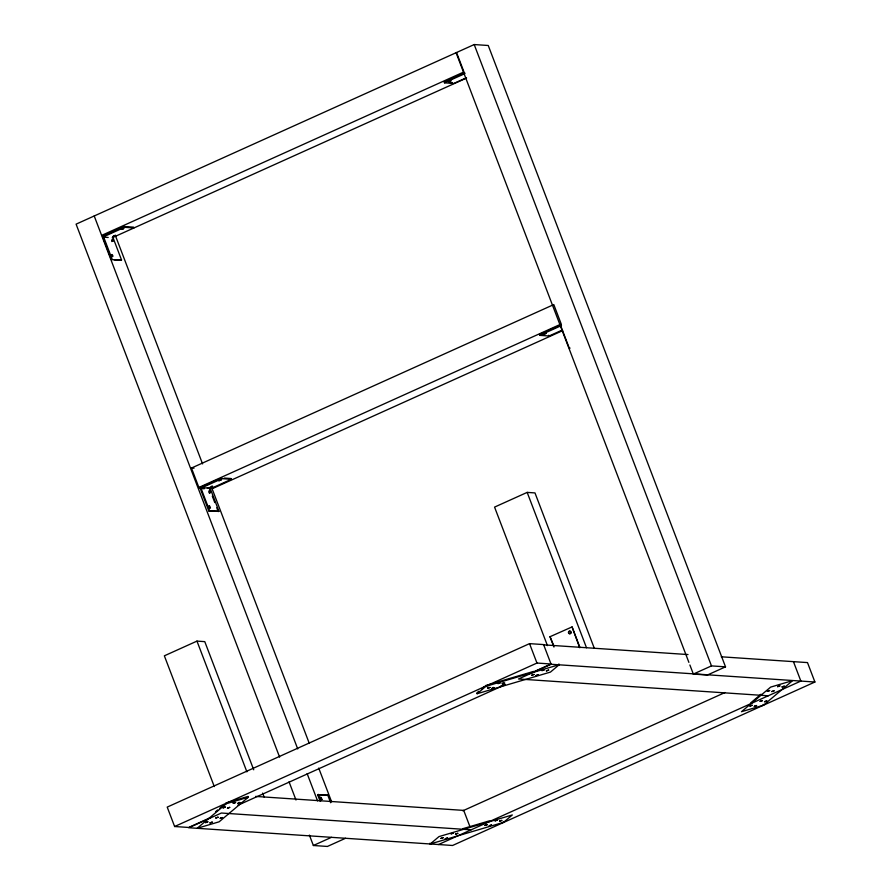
<?xml version="1.0" encoding="UTF-8"?>
<svg xmlns="http://www.w3.org/2000/svg" width="891" height="891" viewBox="0 0 891 891"><rect width="100%" height="100%" fill="white"/><g stroke="black" fill="none" stroke-linecap="round" stroke-linejoin="round"><path stroke-width="1.34" d="M209.864 493.135C207.971 487.767 212.136 494.238 209.63 492.055M209.552 508.249C207.581 500.775 212.815 512.18 208.951 506.422M321.261 799.684L320.337 797.534M110.907 254.837L111.709 255.305M210.287 486.92L210.944 486.965M487.366 687.507L488.402 687.373M215.6 811.701L217.682 809.952M219.776 808.193L222.895 805.553M248.311 797.211L226.314 803.693L197.156 828.296L219.141 821.803L248.311 797.211L248.021 796.431L227.316 802.535M478.779 691.305L476.83 692.953L477.13 693.721L550.449 672.092L559.192 664.708L558.902 663.94M481.697 688.843L484.615 686.393M477.13 693.721L485.873 686.348L559.192 664.708M430.242 843.977L438.996 836.593L512.314 814.964L503.56 822.337L430.242 843.977L429.952 843.198M750.556 703.021L760.981 694.234M763.476 705.215L792.645 680.613L770.648 687.106L741.479 711.709L763.476 705.215L763.186 704.436M545.726 332.733L543.454 333.468L545.715 332.566M448.63 80.613L449.498 80.246M239.256 802.334L238.376 802.702M689.879 664.976L693.354 674.075L707.398 675.022L725.519 666.847L488.246 45.497L474.201 44.55L76.091 224.153L279.607 757.116M464.701 72.784L444.175 82.05L444.475 82.818L453.831 83.453L465.915 78.007M102.543 236.338L124.283 226.537L133.65 227.16L133.951 227.94L124.584 227.316L102.844 237.117M444.475 82.818L465.002 73.563M112.21 237.752L466.606 78.018M112.634 236.65L121.532 259.949L111.442 259.649L103.044 237.641M120.808 260.272L121.532 259.949M191.465 468.042L553.79 304.577L561.207 323.99L198.871 487.455L191.465 468.042L194.015 468.209M561.185 324.781L539.445 334.582L539.746 335.361L549.112 335.985L562.399 329.993M224.376 478.077L231.059 478.523L231.359 479.302L221.993 478.667L200.252 488.48L204.262 488.747M539.746 335.361L561.486 325.549M209.619 489.103L231.359 479.302M562.589 330.661L212.927 488.402L198.871 487.455M221.993 478.667L221.692 477.899L199.952 487.7L208.85 511L218.941 511.3L210.042 488.001L207.369 487.822M569.36 348.403L570.084 348.08M208.85 511L218.941 511.3M253.712 769.791L204.774 641.643L196.967 641.108L164.356 655.821L214.286 786.564M594.297 648.258L534.979 492.923L527.171 492.389L494.561 507.102L547.453 645.619M721.298 656.801L807.491 662.592L814.909 682.016L551.117 664.274L543.588 644.583L529.544 643.636L167.207 807.101L174.625 826.514L188.669 827.461L210.209 817.749M553.968 647.066L550.014 636.709L572.067 626.919L579.974 647.634M174.625 826.514L536.961 663.049L551.006 663.995L528.207 674.287M238.086 805.174L505.397 684.578M551.117 664.274L518.506 678.987L768.254 695.782M320.069 801.143L317.597 794.661L327.688 794.972L330.661 802.735M326.964 795.295L327.688 794.972M309.389 835.101L313.365 845.503L331.474 837.328M693.354 674.075L711.475 665.9L725.519 666.847M345.53 838.275L327.409 846.45L313.365 845.503M462.785 810.821L725.029 692.519M438.528 844.534L800.864 681.069L793.447 661.657M814.909 682.016L452.572 845.481L188.781 827.739L221.391 813.026L471.139 829.822M211.557 486.753L212.559 486.185L211.523 486.319M211.512 487.21C208.371 488.959 215.41 486.107 211.512 487.21L309.288 743.384M493.425 687.429L492.244 687.83M224.32 806.789L223.151 807.201M449.532 80.669L448.652 80.958M122.368 228.007L121.053 228.742L122.401 228.43M219.81 479.792L218.707 480.115M503.37 682.929L502.112 683.263M234.277 802.29L233.019 802.624M490.919 683.998L485.584 685.569L485.873 686.348M493.581 683.208L533.575 671.413M500.831 685.87L504.829 684.689M462.696 828.741L489.348 820.867M449.521 82.406L452.205 82.585M105.45 235.658L101.619 235.402L463.955 71.937L456.537 52.513M104.18 237.206L108.201 237.474M114.126 259.827L119.472 260.183M572.067 626.919L579.662 647.612M550.014 636.709L553.79 645.797M543.699 644.85L687.997 654.562M317.597 794.661L325.627 795.206M255.594 796.409L463.721 810.398L470.147 827.227M111.832 256.987C110.729 250.739 114.683 258.579 111.91 255.806M208.94 490.997L209.585 491.843M209.552 493.224L208.906 492.378M111.821 241.55C111.598 235.814 114.883 243.499 112.221 240.693M320.793 799.65L320.303 798.926M474.201 44.55L711.475 665.9M560.461 325.104L568.87 347.111M456.081 52.725L688.888 662.381M548.811 335.216L549.112 335.985M527.171 492.389L586.49 647.735M529.544 643.636L536.961 663.049M503.259 821.569L503.56 822.337M124.283 226.537L124.584 227.316M115.206 235.124L202.569 463.91M318.722 768.087L331.63 801.878M209.318 488.335L210.309 490.919M212.292 496.098L214.764 502.569M216.736 507.747L218.217 511.634M318.321 794.338L320.793 800.809M200.675 487.377L209.574 510.677M103.267 236.015L112.166 259.314M94.212 215.978L297.728 748.941M307.15 773.633L317.575 800.931M289.04 781.808L295.99 800.007M262.611 793.09L264.092 796.977M196.967 641.108L246.896 771.851M226.024 802.914L226.314 803.693M570.641 633.434A1.27 1.169 -86.2 0 1 568.803 632.833A1.27 1.169 -86.2 0 1 569.984 631.173A1.27 1.169 -86.2 0 1 571.008 632.922M320.749 797.3L321.918 799.461L320.749 797.3M113.168 236.338L115.44 235.547L113.168 236.338M121.421 229.377L123.693 228.586L121.421 229.377M448.552 81.616L450.835 80.881L448.552 81.616M218.83 480.739L221.102 479.948L218.83 480.739M543.833 334.158L546.105 333.423L543.833 334.158M205.554 822.616L207.826 821.825L205.554 822.616M223.051 807.859L225.323 807.068L223.051 807.859M209.964 822.916L212.236 822.126L209.964 822.916M215.8 817.994L218.072 817.203L215.8 817.994M227.461 808.159L229.733 807.369L227.461 808.159M233.297 803.237L235.569 802.501L233.297 803.237M220.211 818.294L222.494 817.559L220.211 818.294M237.719 803.537L239.991 802.802L237.719 803.537M487.733 688.197L490.005 687.462L487.733 688.197M492.155 688.498L494.416 687.707L492.155 688.498M497.98 683.575L500.252 682.784L497.98 683.575M502.401 683.865L504.674 683.141L502.401 683.865M531.727 675.222L533.999 674.431L531.727 675.222M536.137 675.512L538.42 674.777L536.137 675.512M541.973 670.589L544.245 669.798L541.973 670.589M546.383 670.89L548.656 670.099L546.383 670.89M440.856 838.442L443.128 837.707L440.856 838.442M445.266 838.743L447.538 838.008L445.266 838.743M451.102 833.82L453.374 833.085L451.102 833.82M455.513 834.121L457.785 833.33L455.513 834.121M484.838 825.467L487.121 824.732L484.838 825.467M489.259 825.768L491.531 825.033L489.259 825.768M495.084 820.845L497.356 820.054L495.084 820.845M499.506 821.134L501.778 820.411L499.506 821.134M749.888 706.028L752.16 705.293L749.888 706.028M767.385 691.271L769.657 690.536L767.385 691.271M754.298 706.329L756.57 705.538L754.298 706.329M760.134 701.406L762.406 700.616L760.134 701.406M771.795 691.561L774.067 690.826L771.795 691.561M777.631 686.649L779.903 685.858L777.631 686.649M764.545 701.707L766.817 700.972L764.545 701.707M782.042 686.939L784.325 686.204L782.042 686.939M570.541 633.189A1.27 1.169 -86.2 0 0 569.772 631.162A1.27 1.169 -86.2 0 0 568.525 632.911A1.27 1.169 -86.2 0 0 570.541 633.189"/></g></svg>
